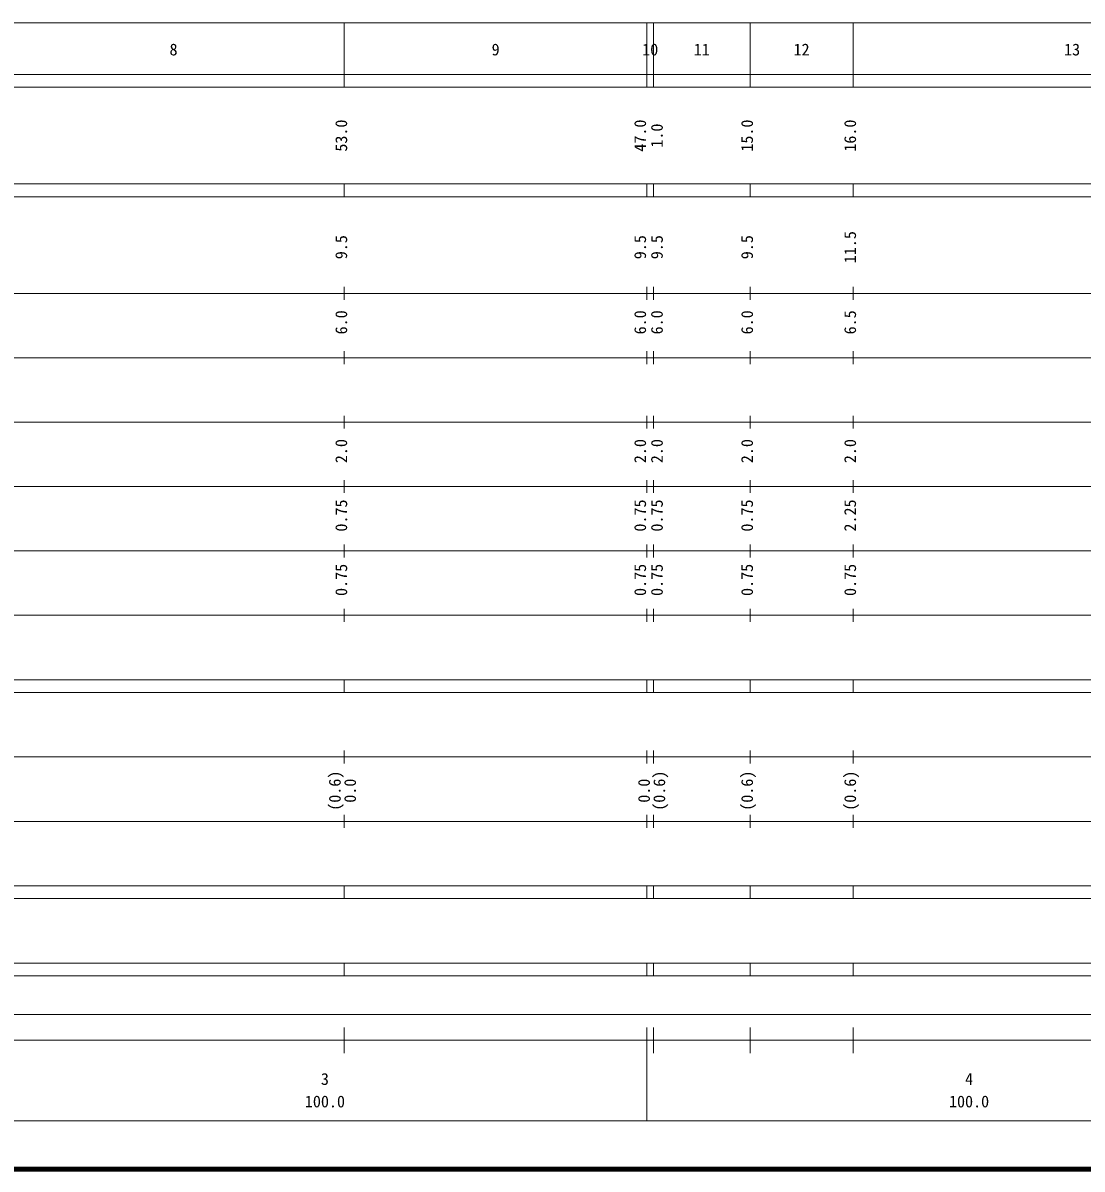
# Model space of a CAD drawing. Units: millimetres on the paper, enlarged 1000 times. Extents: x 40000 to 680000, y 20000 to 380000.
# Drawn here: x 271120 to 435543, y 20000 to 198000 of the extents above; entities that cross this region are included whole.
import ezdxf
from ezdxf.enums import TextEntityAlignment as Align

# ---------------------------------------------------------------- set-up
doc = ezdxf.new("R2010")
doc.units = ezdxf.units.MM
doc.header["$LTSCALE"] = 1000
doc.layers.add('M-TTL', color=2, linetype='Continuous', lineweight=140)
doc.layers.add('M-TTL-BAND', color=7, linetype='Continuous', lineweight=13)
doc.styles.add('ＭＳ ゴシック', font='')
doc.styles.get('ＭＳ ゴシック').set_extended_font_data('MS Gothic')

msp = doc.modelspace()

# ---------------------------------------------------------------- linework, layer by layer
at = {"layer": 'M-TTL'}
msp.add_line((40000, 20000), (680000, 20000), dxfattribs=at)
at = {"layer": 'M-TTL-BAND'}
for p, q in [((68000, 198000), (579000, 198000)), ((321000, 188000), (321000, 198000)), ((368000, 188000), (368000, 198000)), ((369000, 188000), (369000, 198000)), ((384000, 188000), (384000, 198000)), ((400000, 188000), (400000, 198000)), ((40000, 190000), (579000, 190000)), ((40000, 188000), (579000, 188000)), ((40000, 173000), (579000, 173000)), ((321000, 171000), (321000, 173000)), ((368000, 171000), (368000, 173000)), ((369000, 171000), (369000, 173000)), ((384000, 171000), (384000, 173000)), ((400000, 171000), (400000, 173000)), ((40000, 171000), (579000, 171000)), ((321000, 155000), (321000, 157000)), ((368000, 155000), (368000, 157000)), ((369000, 155000), (369000, 157000)), ((384000, 155000), (384000, 157000)), ((400000, 155000), (400000, 157000)), ((40000, 156000), (579000, 156000)), ((46000, 146000), (579000, 146000)), ((321000, 145000), (321000, 147000)), ((368000, 145000), (368000, 147000)), ((369000, 145000), (369000, 147000)), ((384000, 145000), (384000, 147000)), ((400000, 145000), (400000, 147000)), ((52000, 136000), (579000, 136000)), ((321000, 135000), (321000, 137000)), ((368000, 135000), (368000, 137000)), ((369000, 135000), (369000, 137000)), ((384000, 135000), (384000, 137000)), ((400000, 135000), (400000, 137000)), ((321000, 125000), (321000, 127000)), ((368000, 125000), (368000, 127000)), ((369000, 125000), (369000, 127000)), ((384000, 125000), (384000, 127000)), ((400000, 125000), (400000, 127000)), ((46000, 126000), (579000, 126000)), ((52000, 116000), (579000, 116000)), ((321000, 115000), (321000, 117000)), ((368000, 115000), (368000, 117000)), ((369000, 115000), (369000, 117000)), ((384000, 115000), (384000, 117000)), ((400000, 115000), (400000, 117000)), ((321000, 105000), (321000, 107000)), ((368000, 105000), (368000, 107000)), ((369000, 105000), (369000, 107000)), ((384000, 105000), (384000, 107000)), ((400000, 105000), (400000, 107000)), ((46000, 106000), (579000, 106000)), ((40000, 96000), (579000, 96000)), ((321000, 94000), (321000, 96000)), ((368000, 94000), (368000, 96000)), ((369000, 94000), (369000, 96000)), ((384000, 94000), (384000, 96000)), ((400000, 94000), (400000, 96000)), ((40000, 94000), (579000, 94000)), ((49000, 84000), (579000, 84000)), ((321000, 83000), (321000, 85000)), ((368000, 83000), (368000, 85000)), ((369000, 83000), (369000, 85000)), ((384000, 83000), (384000, 85000)), ((400000, 83000), (400000, 85000)), ((321000, 73000), (321000, 75000)), ((368000, 73000), (368000, 75000)), ((369000, 73000), (369000, 75000)), ((384000, 73000), (384000, 75000)), ((400000, 73000), (400000, 75000)), ((40000, 74000), (579000, 74000)), ((40000, 64000), (579000, 64000)), ((321000, 62000), (321000, 64000)), ((368000, 62000), (368000, 64000)), ((369000, 62000), (369000, 64000)), ((384000, 62000), (384000, 64000)), ((400000, 62000), (400000, 64000)), ((40000, 62000), (579000, 62000)), ((40000, 52000), (579000, 52000)), ((321000, 50000), (321000, 52000)), ((368000, 50000), (368000, 52000)), ((369000, 50000), (369000, 52000)), ((384000, 50000), (384000, 52000)), ((400000, 50000), (400000, 52000)), ((40000, 50000), (579000, 50000)), ((71000, 44000), (565000, 44000)), ((321000, 38000), (321000, 42000)), ((368000, 27500), (368000, 42000)), ((369000, 38000), (369000, 42000)), ((384000, 38000), (384000, 42000)), ((400000, 38000), (400000, 42000)), ((40000, 40000), (579000, 40000)), ((68000, 27500), (579000, 27500))]:
    msp.add_line(p, q, dxfattribs=at)

# ---------------------------------------------------------------- texts
at = {"layer": 'M-TTL-BAND', "style": 'ＭＳ ゴシック'}
for s, p in [('8', (294500, 192405)), ('9', (344500, 192405)), ('10', (368500, 192405)), ('11', (376500, 192405)), ('12', (392000, 192405)), ('13', (434000, 192405)), ('3', (318000, 32523)), ('4', (418000, 32523)), ('100.0', (318000, 29033)), ('100.0', (418000, 29033))]:
    msp.add_text(s, height=1833, dxfattribs=at).set_placement(p, align=Align.BOTTOM_CENTER)
for s, p in [('53.0', (322000, 180500)), ('47.0', (368400, 180500)), ('1.0', (371000, 180500)), ('15.0', (385000, 180500)), ('16.0', (401000, 180500)), ('9.5', (322000, 163174)), ('9.5', (368400, 163174)), ('9.5', (371000, 163174)), ('9.5', (385000, 163174)), ('11.5', (401000, 163174)), ('6.0', (322000, 151500)), ('6.0', (368400, 151500)), ('6.0', (371000, 151500)), ('6.0', (385000, 151500)), ('6.5', (401000, 151500)), ('2.0', (322000, 131500)), ('2.0', (368400, 131500)), ('2.0', (371000, 131500)), ('2.0', (385000, 131500)), ('2.0', (401000, 131500)), ('0.75', (322000, 121500)), ('0.75', (368400, 121500)), ('0.75', (371000, 121500)), ('0.75', (385000, 121500)), ('2.25', (401000, 121500)), ('0.75', (322000, 111500)), ('0.75', (368400, 111500)), ('0.75', (371000, 111500)), ('0.75', (385000, 111500)), ('0.75', (401000, 111500)), ('(0.6)', (321000, 78764)), ('0.0', (323370, 78764)), ('0.0', (369000, 78764)), ('(0.6)', (371370, 78764)), ('(0.6)', (385000, 78764)), ('(0.6)', (401000, 78764))]:
    msp.add_text(s, height=1833, rotation=90, dxfattribs=at).set_placement(p, align=Align.BOTTOM_CENTER)

doc.saveas('drawing.dxf')
